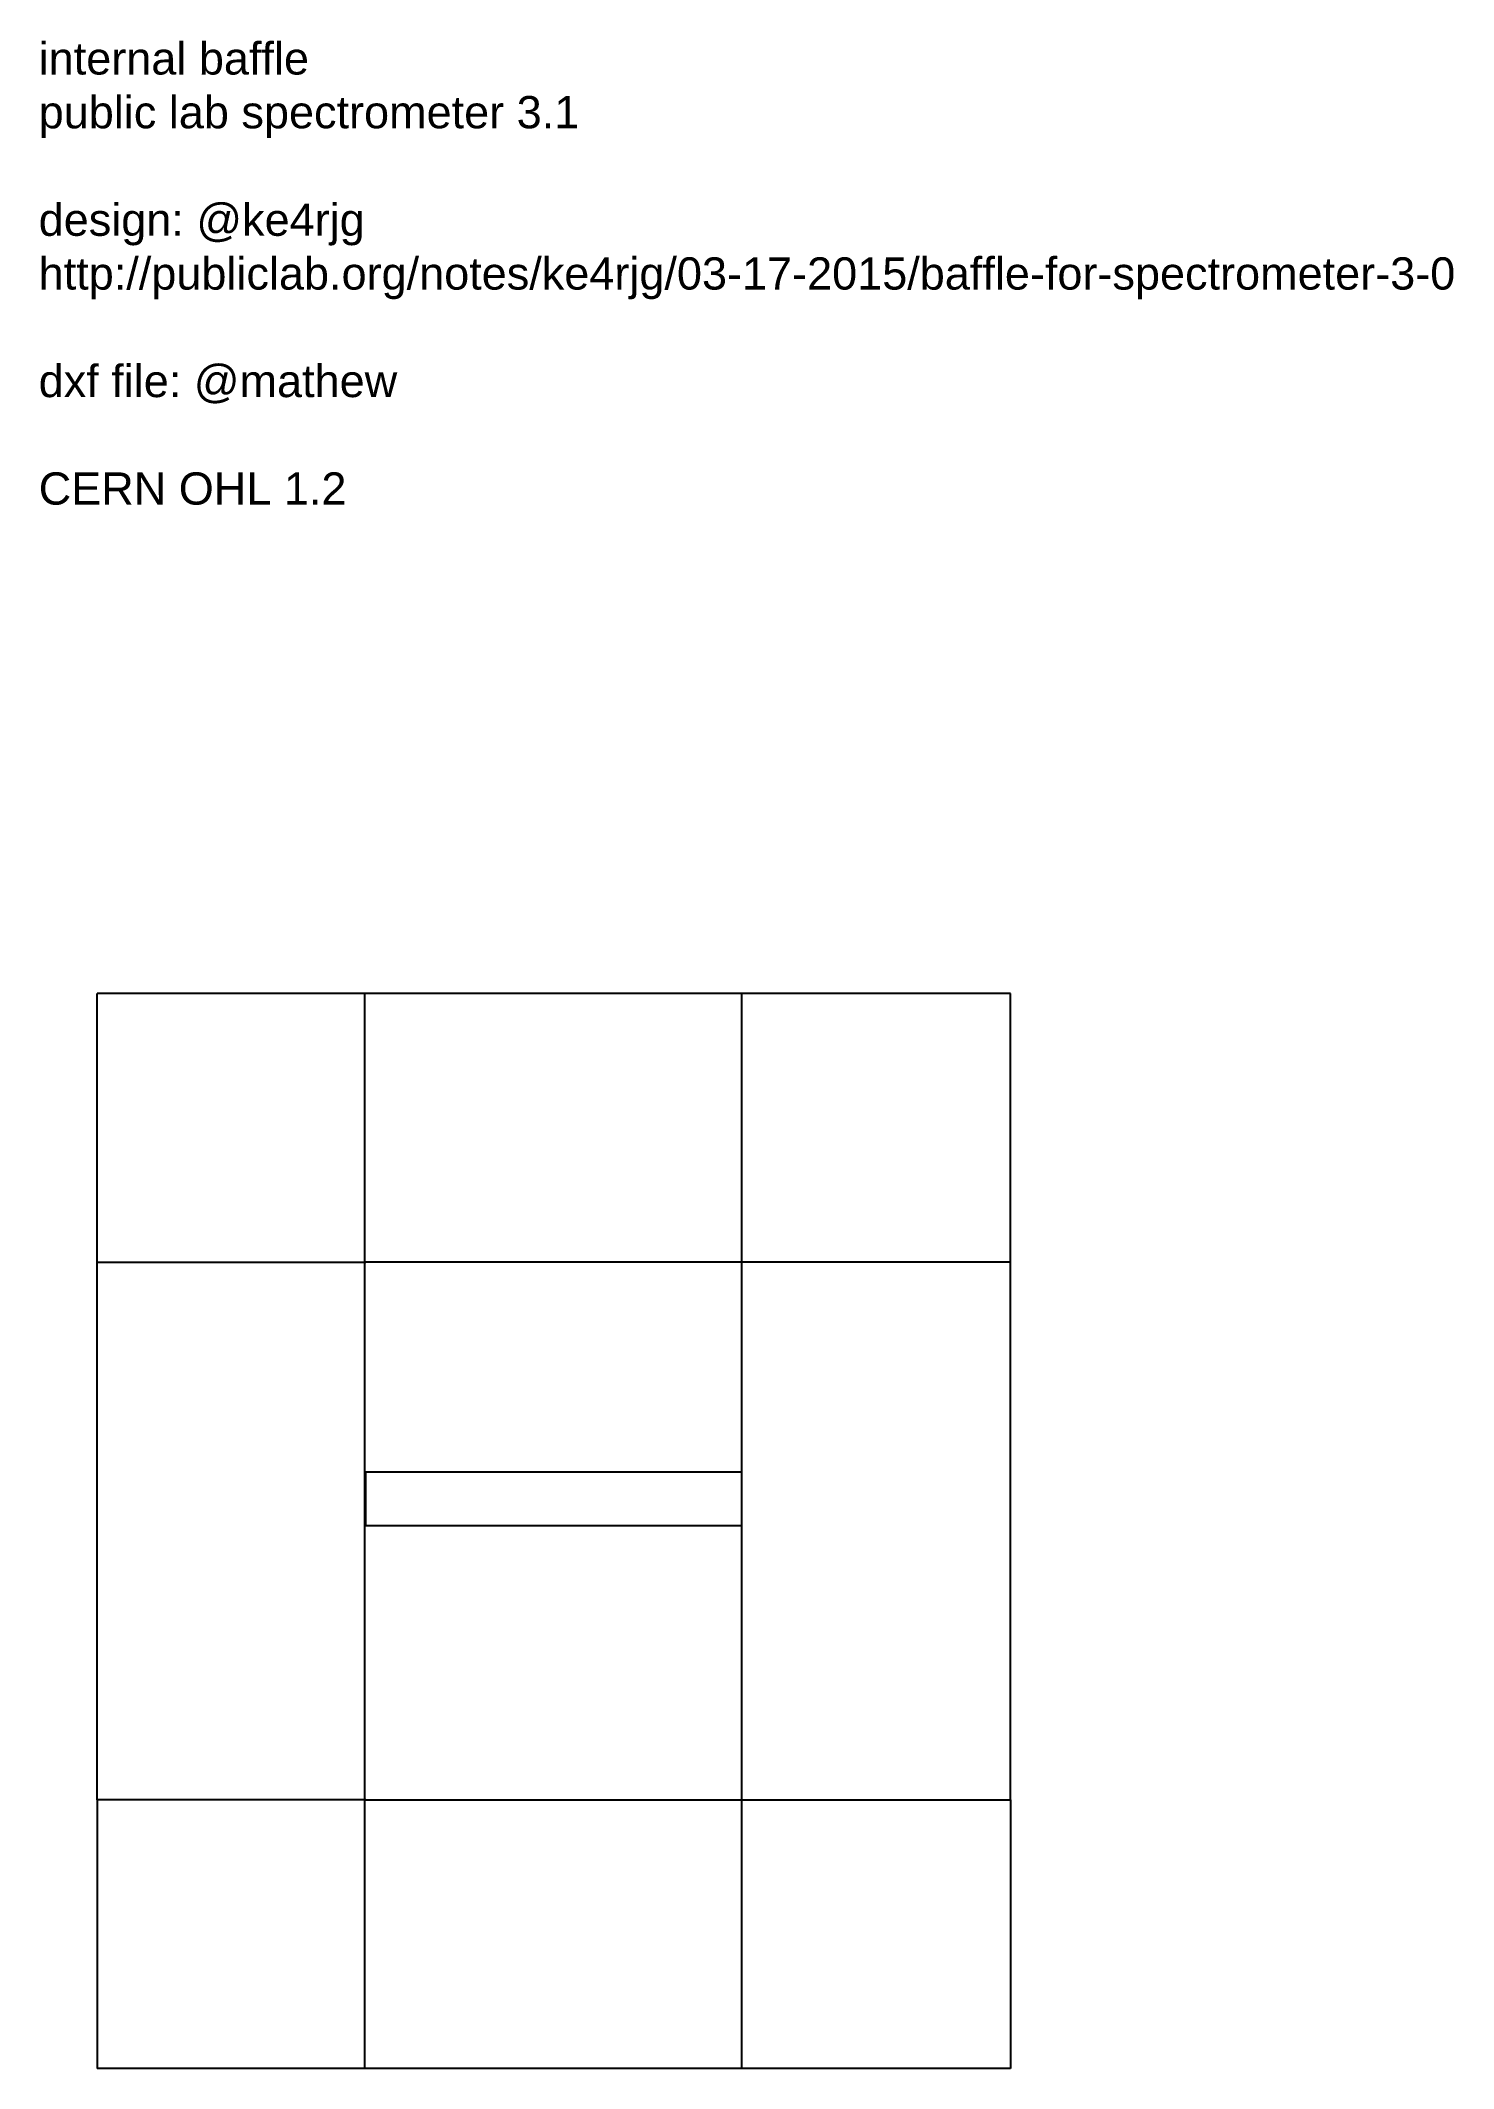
# Model space of a CAD drawing. Header units: millimetres. Extents: x -30 to 101, y -25 to 164.
import ezdxf

# ---------------------------------------------------------------- set-up
doc = ezdxf.new("R2010")
doc.units = ezdxf.units.MM
for name, color, linetype, lineweight, true_color in [('cut', 1, 'Continuous', 25, 0xff0000), ('dimensions', 252, 'Continuous', 25, 0xa0a0a4), ('fold', 5, 'Continuous', 25, 0x0000ff)]:
    doc.layers.add(name, color=color, linetype=linetype, lineweight=lineweight, true_color=true_color)
doc.styles.add('textstyle0', font='')
doc.styles.get('textstyle0').set_extended_font_data('Arial')

msp = doc.modelspace()

# ---------------------------------------------------------------- linework, layer by layer
at = {"layer": 'cut'}
for p, q in [((60, 75), (-25, 75)), ((-25, 50), (-25, 75)), ((60, 50), (60, 75)), ((-25, 0), (-25, 50)), ((-25, 50), (0, 50)), ((60, 50), (35, 50)), ((60, 0), (60, 50)), ((0, 25.5), (0, 30.5)), ((0, 30.5), (35, 30.5)), ((35, 25.5), (35, 30.5)), ((0, 25.5), (35, 25.5)), ((0, 0), (-25, 0)), ((35, 0), (60, 0)), ((60, 0), (60, -25)), ((-25, 0), (-25, -25)), ((60, -25), (-25, -25))]:
    msp.add_line(p, q, dxfattribs=at)
at = {"layer": 'fold'}
for p, q in [((-0.1, -25), (-0.1, 75)), ((35, -25), (35, 75)), ((35, 50), (0, 50)), ((0, 0), (35, 0))]:
    msp.add_line(p, q, dxfattribs=at)

# ---------------------------------------------------------------- texts
at = {"layer": 'dimensions', "insert": (-30.44, 163.47), "char_height": 3, "attachment_point": 1, "style": 'textstyle0'}
msp.add_mtext('internal baffle\\Ppublic lab spectrometer 3.1\\P\\Pdesign: @ke4rjg\\Phttp://publiclab.org/notes/ke4rjg/03-17-2015/baffle-for-spectrometer-3-0\\P\\Pdxf file: @mathew\\P\\PCERN OHL 1.2', dxfattribs=at)

doc.saveas('drawing.dxf')
